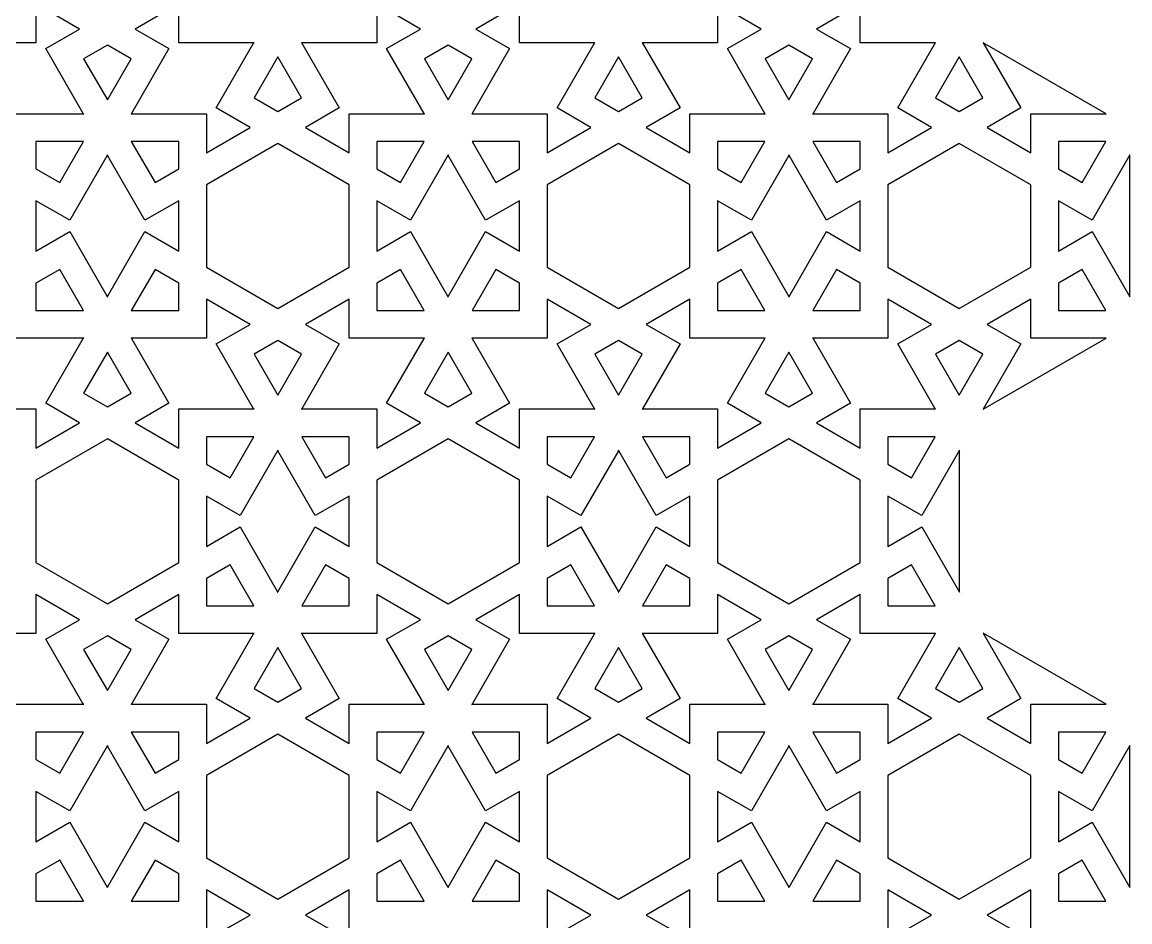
# Model space of a CAD drawing. Header units: metres. Extents: x -128 to 138, y -11 to 215.
# Drawn here: x 73.8 to 137.9, y 45.1 to 97 of the extents above; entities that cross this region are included whole.
import ezdxf

# ---------------------------------------------------------------- set-up
doc = ezdxf.new("R2010")
doc.units = ezdxf.units.M

msp = doc.modelspace()

# ---------------------------------------------------------------- linework, layer by layer
for p, q in [((77.1683, 96.6384), (74.6453, 98.0951)), ((74.6453, 98.0951), (74.6453, 95.8385)), ((82.8913, 98.0951), (80.3683, 96.6384)), ((82.8913, 95.8385), (82.8913, 98.0951)), ((96.8604, 96.6384), (94.3374, 98.0951)), ((94.3374, 98.0951), (94.3374, 95.8385)), ((102.583, 98.0951), (100.06, 96.6384)), ((102.583, 95.8385), (102.583, 98.0951)), ((116.552, 96.6384), (114.029, 98.0951)), ((114.029, 98.0951), (114.029, 95.8385)), ((122.275, 98.0951), (119.752, 96.6384)), ((122.275, 95.8385), (122.275, 98.0951)), ((75.214, 95.5101), (77.1683, 96.6384)), ((80.3683, 96.6384), (82.3226, 95.5101)), ((94.9061, 95.5101), (96.8604, 96.6384)), ((100.06, 96.6384), (102.015, 95.5101)), ((114.598, 95.5101), (116.552, 96.6384)), ((119.752, 96.6384), (121.707, 95.5101)), ((74.6453, 95.8385), (70.3251, 95.8385)), ((77.3741, 91.7688), (75.214, 95.5101)), ((78.7683, 95.7147), (77.3996, 94.9245)), ((80.137, 94.9245), (78.7683, 95.7147)), ((82.3226, 95.5101), (80.1626, 91.7688)), ((87.2115, 95.8385), (82.8913, 95.8385)), ((85.06, 92.0821), (87.2201, 95.8235)), ((87.2374, 95.8534), (87.2115, 95.8385)), ((87.2201, 95.8235), (87.246, 95.8385)), ((87.2287, 95.8385), (87.2374, 95.8534)), ((87.246, 95.8385), (87.2287, 95.8385)), ((90, 95.8385), (89.9827, 95.8385)), ((89.9827, 95.8385), (90.0086, 95.8235)), ((90.0172, 95.8385), (89.9913, 95.8534)), ((89.9913, 95.8534), (90, 95.8385)), ((90.0086, 95.8235), (92.1687, 92.0821)), ((94.3374, 95.8385), (90.0172, 95.8385)), ((97.0661, 91.7688), (94.9061, 95.5101)), ((98.4604, 95.7147), (97.0917, 94.9245)), ((99.8291, 94.9245), (98.4604, 95.7147)), ((102.015, 95.5101), (99.8546, 91.7688)), ((106.904, 95.8385), (102.583, 95.8385)), ((104.752, 92.0821), (106.912, 95.8235)), ((106.929, 95.8534), (106.904, 95.8385)), ((106.912, 95.8235), (106.938, 95.8385)), ((106.921, 95.8385), (106.929, 95.8534)), ((106.938, 95.8385), (106.921, 95.8385)), ((109.692, 95.8385), (109.675, 95.8385)), ((109.675, 95.8385), (109.701, 95.8235)), ((109.709, 95.8385), (109.683, 95.8534)), ((109.683, 95.8534), (109.692, 95.8385)), ((109.701, 95.8235), (111.861, 92.0821)), ((114.029, 95.8385), (109.709, 95.8385)), ((116.758, 91.7688), (114.598, 95.5101)), ((118.152, 95.7147), (116.784, 94.9245)), ((119.521, 94.9245), (118.152, 95.7147)), ((121.707, 95.5101), (119.547, 91.7688)), ((126.596, 95.8385), (122.275, 95.8385)), ((124.444, 92.0821), (126.604, 95.8235)), ((126.622, 95.8534), (126.596, 95.8385)), ((126.604, 95.8235), (126.63, 95.8385)), ((126.613, 95.8385), (126.622, 95.8534)), ((126.63, 95.8385), (126.613, 95.8385)), ((136.476, 91.7538), (129.375, 95.8534)), ((129.375, 95.8534), (131.553, 92.0821)), ((77.3996, 94.9245), (78.7683, 92.5538)), ((78.7683, 92.5538), (80.137, 94.9245)), ((88.6143, 95.0384), (87.2457, 92.6678)), ((89.983, 92.6678), (88.6143, 95.0384)), ((97.0917, 94.9245), (98.4604, 92.5538)), ((98.4604, 92.5538), (99.8291, 94.9245)), ((108.306, 95.0384), (106.938, 92.6678)), ((109.675, 92.6678), (108.306, 95.0384)), ((116.784, 94.9245), (118.152, 92.5538)), ((118.152, 92.5538), (119.521, 94.9245)), ((127.999, 95.0384), (126.63, 92.6678)), ((129.367, 92.6678), (127.999, 95.0384)), ((87.2457, 92.6678), (88.6143, 91.8776)), ((88.6143, 91.8776), (89.983, 92.6678)), ((106.938, 92.6678), (108.306, 91.8776)), ((108.306, 91.8776), (109.675, 92.6678)), ((126.63, 92.6678), (127.999, 91.8776)), ((127.999, 91.8776), (129.367, 92.6678)), ((73.0453, 91.7538), (77.3654, 91.7538)), ((77.3654, 91.7538), (77.3913, 91.7388)), ((77.4, 91.7538), (77.3741, 91.7688)), ((77.3913, 91.7388), (77.3827, 91.7538)), ((77.3827, 91.7538), (77.4, 91.7538)), ((80.1626, 91.7688), (80.1366, 91.7538)), ((80.1366, 91.7538), (80.1539, 91.7538)), ((80.1539, 91.7538), (80.1453, 91.7388)), ((80.1453, 91.7388), (80.1712, 91.7538)), ((80.1712, 91.7538), (84.4913, 91.7538)), ((84.4913, 91.7538), (84.4913, 89.4971)), ((87.0143, 90.9538), (85.06, 92.0821)), ((92.1687, 92.0821), (90.2143, 90.9538)), ((92.7374, 91.7538), (97.0575, 91.7538)), ((92.7374, 89.4971), (92.7374, 91.7538)), ((97.0575, 91.7538), (97.0834, 91.7388)), ((97.0921, 91.7538), (97.0661, 91.7688)), ((97.0834, 91.7388), (97.0748, 91.7538)), ((97.0748, 91.7538), (97.0921, 91.7538)), ((99.8546, 91.7688), (99.8287, 91.7538)), ((99.8287, 91.7538), (99.846, 91.7538)), ((99.846, 91.7538), (99.8374, 91.7388)), ((99.8374, 91.7388), (99.8633, 91.7538)), ((99.8633, 91.7538), (104.183, 91.7538)), ((104.183, 91.7538), (104.183, 89.4971)), ((106.706, 90.9538), (104.752, 92.0821)), ((111.861, 92.0821), (109.906, 90.9538)), ((112.429, 91.7538), (116.75, 91.7538)), ((112.429, 89.4971), (112.429, 91.7538)), ((116.75, 91.7538), (116.775, 91.7388)), ((116.784, 91.7538), (116.758, 91.7688)), ((116.775, 91.7388), (116.767, 91.7538)), ((116.767, 91.7538), (116.784, 91.7538)), ((119.547, 91.7688), (119.521, 91.7538)), ((119.521, 91.7538), (119.538, 91.7538)), ((119.538, 91.7538), (119.529, 91.7388)), ((119.529, 91.7388), (119.555, 91.7538)), ((119.555, 91.7538), (123.875, 91.7538)), ((123.875, 91.7538), (123.875, 89.4971)), ((126.399, 90.9538), (124.444, 92.0821)), ((131.553, 92.0821), (129.599, 90.9538)), ((132.122, 91.7538), (136.476, 91.7538)), ((132.122, 89.4971), (132.122, 91.7538)), ((84.4913, 89.4971), (87.0143, 90.9538)), ((90.2143, 90.9538), (92.7374, 89.4971)), ((104.183, 89.4971), (106.706, 90.9538)), ((109.906, 90.9538), (112.429, 89.4971)), ((123.875, 89.4971), (126.399, 90.9538)), ((129.599, 90.9538), (132.122, 89.4971)), ((77.3827, 90.1538), (74.6453, 90.1538)), ((74.6453, 90.1538), (74.6453, 88.5734)), ((76.014, 87.7832), (77.3827, 90.1538)), ((82.8913, 90.1538), (80.154, 90.1538)), ((80.154, 90.1538), (81.5226, 87.7832)), ((82.8913, 88.5734), (82.8913, 90.1538)), ((88.6143, 90.03), (84.4913, 87.6496)), ((92.7374, 87.6496), (88.6143, 90.03)), ((97.0748, 90.1538), (94.3374, 90.1538)), ((94.3374, 90.1538), (94.3374, 88.5734)), ((95.7061, 87.7832), (97.0748, 90.1538)), ((102.583, 90.1538), (99.846, 90.1538)), ((99.846, 90.1538), (101.215, 87.7832)), ((102.583, 88.5734), (102.583, 90.1538)), ((108.306, 90.03), (104.183, 87.6496)), ((112.429, 87.6496), (108.306, 90.03)), ((116.767, 90.1538), (114.029, 90.1538)), ((114.029, 90.1538), (114.029, 88.5734)), ((115.398, 87.7832), (116.767, 90.1538)), ((122.275, 90.1538), (119.538, 90.1538)), ((119.538, 90.1538), (120.907, 87.7832)), ((122.275, 88.5734), (122.275, 90.1538)), ((127.998, 90.03), (123.875, 87.6496)), ((132.122, 87.6496), (127.998, 90.03)), ((136.459, 90.1538), (133.722, 90.1538)), ((133.722, 90.1538), (133.722, 88.5734)), ((135.09, 87.7832), (136.459, 90.1538)), ((78.7597, 89.3388), (76.5996, 85.5975)), ((78.7683, 89.3538), (78.7597, 89.3688)), ((78.7597, 89.3688), (78.7597, 89.3388)), ((78.777, 89.3688), (78.7683, 89.3538)), ((78.777, 89.3388), (78.777, 89.3688)), ((80.937, 85.5975), (78.777, 89.3388)), ((98.4517, 89.3388), (96.2917, 85.5975)), ((98.4604, 89.3538), (98.4517, 89.3688)), ((98.4517, 89.3688), (98.4517, 89.3388)), ((98.4691, 89.3688), (98.4604, 89.3538)), ((98.4691, 89.3388), (98.4691, 89.3688)), ((100.629, 85.5975), (98.4691, 89.3388)), ((118.144, 89.3388), (115.984, 85.5975)), ((118.152, 89.3538), (118.144, 89.3688)), ((118.144, 89.3688), (118.144, 89.3388)), ((118.161, 89.3688), (118.152, 89.3538)), ((118.161, 89.3388), (118.161, 89.3688)), ((120.321, 85.5975), (118.161, 89.3388)), ((137.853, 89.3688), (135.676, 85.5975)), ((137.853, 81.1696), (137.853, 89.3688)), ((74.6453, 88.5734), (76.014, 87.7832)), ((81.5226, 87.7832), (82.8913, 88.5734)), ((94.3374, 88.5734), (95.7061, 87.7832)), ((101.215, 87.7832), (102.583, 88.5734)), ((114.029, 88.5734), (115.398, 87.7832)), ((120.907, 87.7832), (122.275, 88.5734)), ((133.722, 88.5734), (135.09, 87.7832)), ((84.4913, 87.6496), (84.4913, 82.8888)), ((92.7374, 82.8888), (92.7374, 87.6496)), ((104.183, 87.6496), (104.183, 82.8888)), ((112.429, 82.8888), (112.429, 87.6496)), ((123.875, 87.6496), (123.875, 82.8888)), ((132.122, 82.8888), (132.122, 87.6496)), ((76.5996, 85.5975), (74.6453, 86.7259)), ((74.6453, 86.7259), (74.6453, 83.8125)), ((82.8913, 86.7259), (80.937, 85.5975)), ((82.8913, 83.8125), (82.8913, 86.7259)), ((96.2917, 85.5975), (94.3374, 86.7259)), ((94.3374, 86.7259), (94.3374, 83.8125)), ((102.583, 86.7259), (100.629, 85.5975)), ((102.583, 83.8125), (102.583, 86.7259)), ((115.984, 85.5975), (114.029, 86.7259)), ((114.029, 86.7259), (114.029, 83.8125)), ((122.275, 86.7259), (120.321, 85.5975)), ((122.275, 83.8125), (122.275, 86.7259)), ((135.676, 85.5975), (133.722, 86.7259)), ((133.722, 86.7259), (133.722, 83.8125)), ((74.6453, 83.8125), (76.5996, 84.9409)), ((76.5996, 84.9409), (78.7596, 81.1996)), ((78.777, 81.1996), (80.937, 84.9409)), ((80.937, 84.9409), (82.8913, 83.8125)), ((94.3374, 83.8125), (96.2917, 84.9409)), ((96.2917, 84.9409), (98.4517, 81.1996)), ((98.469, 81.1995), (100.629, 84.9409)), ((100.629, 84.9409), (102.583, 83.8125)), ((114.029, 83.8125), (115.984, 84.9409)), ((115.984, 84.9409), (118.144, 81.1996)), ((118.161, 81.1995), (120.321, 84.9409)), ((120.321, 84.9409), (122.275, 83.8125)), ((133.722, 83.8125), (135.676, 84.9409)), ((135.676, 84.9409), (137.853, 81.1696)), ((76.014, 82.7552), (74.6453, 81.965)), ((77.3827, 80.3846), (76.014, 82.7552)), ((81.5226, 82.7552), (80.1539, 80.3846)), ((82.8913, 81.965), (81.5226, 82.7552)), ((84.4913, 82.8888), (88.6144, 80.5083)), ((88.6144, 80.5083), (92.7374, 82.8888)), ((95.7061, 82.7552), (94.3374, 81.965)), ((97.0747, 80.3846), (95.7061, 82.7552)), ((101.215, 82.7552), (99.846, 80.3846)), ((102.583, 81.965), (101.215, 82.7552)), ((104.183, 82.8888), (108.306, 80.5083)), ((108.306, 80.5083), (112.429, 82.8888)), ((115.398, 82.7552), (114.029, 81.965)), ((116.767, 80.3846), (115.398, 82.7552)), ((120.907, 82.7552), (119.538, 80.3846)), ((122.275, 81.965), (120.907, 82.7552)), ((123.875, 82.8888), (127.999, 80.5083)), ((127.999, 80.5083), (132.122, 82.8888)), ((135.09, 82.7552), (133.722, 81.965)), ((136.459, 80.3846), (135.09, 82.7552)), ((74.6453, 81.965), (74.6453, 80.3846)), ((82.8913, 80.3846), (82.8913, 81.965)), ((94.3374, 81.965), (94.3374, 80.3846)), ((102.583, 80.3846), (102.583, 81.965)), ((114.029, 81.965), (114.029, 80.3846)), ((122.275, 80.3846), (122.275, 81.965)), ((133.722, 81.965), (133.722, 80.3846)), ((78.7596, 81.1996), (78.7596, 81.1696)), ((78.7596, 81.1696), (78.7683, 81.1846)), ((78.7683, 81.1846), (78.777, 81.1696)), ((78.777, 81.1696), (78.777, 81.1996)), ((87.0144, 79.5846), (84.4913, 81.0413)), ((84.4913, 81.0413), (84.4913, 78.7846)), ((92.7374, 81.0413), (90.2144, 79.5846)), ((92.7374, 78.7846), (92.7374, 81.0413)), ((98.4517, 81.1996), (98.4517, 81.1696)), ((98.4517, 81.1696), (98.4604, 81.1846)), ((98.4604, 81.1846), (98.469, 81.1696)), ((98.469, 81.1696), (98.469, 81.1995)), ((106.706, 79.5846), (104.183, 81.0413)), ((104.183, 81.0413), (104.183, 78.7846)), ((112.429, 81.0413), (109.906, 79.5846)), ((112.429, 78.7846), (112.429, 81.0413)), ((118.144, 81.1996), (118.144, 81.1696)), ((118.144, 81.1696), (118.152, 81.1846)), ((118.152, 81.1846), (118.161, 81.1696)), ((118.161, 81.1696), (118.161, 81.1995)), ((126.399, 79.5846), (123.875, 81.0413)), ((123.875, 81.0413), (123.875, 78.7846)), ((132.122, 81.0413), (129.599, 79.5846)), ((132.122, 78.7846), (132.122, 81.0413)), ((74.6453, 80.3846), (77.3827, 80.3846)), ((80.1539, 80.3846), (82.8913, 80.3846)), ((94.3374, 80.3846), (97.0747, 80.3846)), ((99.846, 80.3846), (102.583, 80.3846)), ((114.029, 80.3846), (116.767, 80.3846)), ((119.538, 80.3846), (122.275, 80.3846)), ((133.722, 80.3846), (136.459, 80.3846)), ((85.06, 78.4563), (87.0144, 79.5846)), ((90.2144, 79.5846), (92.1687, 78.4563)), ((104.752, 78.4563), (106.706, 79.5846)), ((109.906, 79.5846), (111.861, 78.4563)), ((124.444, 78.4563), (126.399, 79.5846)), ((129.599, 79.5846), (131.553, 78.4563)), ((77.3654, 78.7846), (73.0453, 78.7846)), ((75.214, 75.0283), (77.3741, 78.7696)), ((77.3913, 78.7996), (77.3654, 78.7846)), ((77.3741, 78.7696), (77.4, 78.7846)), ((77.3827, 78.7846), (77.3913, 78.7996)), ((77.4, 78.7846), (77.3827, 78.7846)), ((80.1539, 78.7846), (80.1366, 78.7846)), ((80.1366, 78.7846), (80.1626, 78.7696)), ((80.1712, 78.7846), (80.1453, 78.7996)), ((80.1453, 78.7996), (80.1539, 78.7846)), ((80.1626, 78.7696), (82.3226, 75.0283)), ((84.4913, 78.7846), (80.1712, 78.7846)), ((97.0575, 78.7846), (92.7374, 78.7846)), ((94.9061, 75.0283), (97.0661, 78.7696)), ((97.0834, 78.7996), (97.0575, 78.7846)), ((97.0661, 78.7696), (97.0921, 78.7846)), ((97.0748, 78.7846), (97.0834, 78.7996)), ((97.0921, 78.7846), (97.0748, 78.7846)), ((99.846, 78.7846), (99.8287, 78.7846)), ((99.8287, 78.7846), (99.8547, 78.7696)), ((99.8633, 78.7846), (99.8374, 78.7996)), ((99.8374, 78.7996), (99.846, 78.7846)), ((99.8547, 78.7696), (102.015, 75.0283)), ((104.183, 78.7846), (99.8633, 78.7846)), ((116.75, 78.7846), (112.429, 78.7846)), ((114.598, 75.0283), (116.758, 78.7696)), ((116.776, 78.7996), (116.75, 78.7846)), ((116.758, 78.7696), (116.784, 78.7846)), ((116.767, 78.7846), (116.776, 78.7996)), ((116.784, 78.7846), (116.767, 78.7846)), ((119.538, 78.7846), (119.521, 78.7846)), ((119.521, 78.7846), (119.547, 78.7696)), ((119.555, 78.7846), (119.529, 78.7996)), ((119.529, 78.7996), (119.538, 78.7846)), ((119.547, 78.7696), (121.707, 75.0283)), ((123.875, 78.7846), (119.555, 78.7846)), ((129.375, 74.685), (136.476, 78.7846)), ((136.476, 78.7846), (132.122, 78.7846)), ((87.2201, 74.715), (85.06, 78.4563)), ((88.6143, 78.6608), (87.2457, 77.8706)), ((89.983, 77.8706), (88.6143, 78.6608)), ((92.1687, 78.4563), (90.0086, 74.7149)), ((106.912, 74.715), (104.752, 78.4563)), ((108.306, 78.6608), (106.938, 77.8706)), ((109.675, 77.8706), (108.306, 78.6608)), ((111.861, 78.4563), (109.701, 74.7149)), ((126.604, 74.715), (124.444, 78.4563)), ((127.999, 78.6608), (126.63, 77.8706)), ((129.367, 77.8706), (127.999, 78.6608)), ((131.553, 78.4563), (129.375, 74.685)), ((78.7683, 77.9846), (77.3996, 75.6139)), ((80.137, 75.6139), (78.7683, 77.9846)), ((87.2457, 77.8706), (88.6143, 75.5)), ((88.6143, 75.5), (89.983, 77.8706)), ((98.4604, 77.9846), (97.0917, 75.6139)), ((99.8291, 75.6139), (98.4604, 77.9846)), ((106.938, 77.8706), (108.306, 75.5)), ((108.306, 75.5), (109.675, 77.8706)), ((118.152, 77.9846), (116.784, 75.6139)), ((119.521, 75.6139), (118.152, 77.9846)), ((126.63, 77.8706), (127.999, 75.5)), ((127.999, 75.5), (129.367, 77.8706)), ((77.3996, 75.6139), (78.7683, 74.8237)), ((78.7683, 74.8237), (80.137, 75.6139)), ((97.0917, 75.6139), (98.4604, 74.8237)), ((98.4604, 74.8237), (99.8291, 75.6139)), ((116.784, 75.6139), (118.152, 74.8237)), ((118.152, 74.8237), (119.521, 75.6139)), ((77.1683, 73.9), (75.214, 75.0283)), ((82.3226, 75.0283), (80.3683, 73.9)), ((96.8604, 73.9), (94.9061, 75.0283)), ((102.015, 75.0283), (100.06, 73.9)), ((116.552, 73.9), (114.598, 75.0283)), ((121.707, 75.0283), (119.752, 73.9)), ((70.3252, 74.7), (74.6453, 74.7)), ((74.6453, 74.7), (74.6453, 72.4433)), ((82.8913, 74.7), (87.2115, 74.7)), ((82.8913, 72.4433), (82.8913, 74.7)), ((87.2115, 74.7), (87.2374, 74.685)), ((87.2461, 74.7), (87.2201, 74.715)), ((87.2374, 74.685), (87.2287, 74.7)), ((87.2287, 74.7), (87.2461, 74.7)), ((90.0086, 74.7149), (89.9827, 74.7)), ((89.9827, 74.7), (90, 74.7)), ((90, 74.7), (89.9913, 74.685)), ((89.9913, 74.685), (90.0172, 74.7)), ((90.0172, 74.7), (94.3374, 74.7)), ((94.3374, 74.7), (94.3374, 72.4433)), ((102.583, 74.7), (106.904, 74.7)), ((102.583, 72.4433), (102.583, 74.7)), ((106.904, 74.7), (106.929, 74.685)), ((106.938, 74.7), (106.912, 74.715)), ((106.929, 74.685), (106.921, 74.7)), ((106.921, 74.7), (106.938, 74.7)), ((109.701, 74.7149), (109.675, 74.7)), ((109.675, 74.7), (109.692, 74.7)), ((109.692, 74.7), (109.683, 74.685)), ((109.683, 74.685), (109.709, 74.7)), ((109.709, 74.7), (114.029, 74.7)), ((114.029, 74.7), (114.029, 72.4433)), ((122.275, 74.7), (126.596, 74.7)), ((122.275, 72.4433), (122.275, 74.7)), ((126.596, 74.7), (126.622, 74.685)), ((126.63, 74.7), (126.604, 74.715)), ((126.622, 74.685), (126.613, 74.7)), ((126.613, 74.7), (126.63, 74.7)), ((74.6453, 72.4433), (77.1683, 73.9)), ((80.3683, 73.9), (82.8913, 72.4433)), ((94.3374, 72.4433), (96.8604, 73.9)), ((100.06, 73.9), (102.583, 72.4433)), ((114.029, 72.4433), (116.552, 73.9)), ((119.752, 73.9), (122.275, 72.4433)), ((78.7683, 72.9762), (74.6453, 70.5958)), ((82.8913, 70.5958), (78.7683, 72.9762)), ((87.2287, 73.1), (84.4913, 73.1)), ((84.4913, 73.1), (84.4913, 71.5195)), ((85.86, 70.7293), (87.2287, 73.1)), ((92.7374, 73.1), (90, 73.1)), ((90, 73.1), (91.3687, 70.7293)), ((92.7374, 71.5195), (92.7374, 73.1)), ((98.4604, 72.9762), (94.3374, 70.5958)), ((102.583, 70.5958), (98.4604, 72.9762)), ((106.921, 73.1), (104.183, 73.1)), ((104.183, 73.1), (104.183, 71.5195)), ((105.552, 70.7293), (106.921, 73.1)), ((112.429, 73.1), (109.692, 73.1)), ((109.692, 73.1), (111.061, 70.7293)), ((112.429, 71.5195), (112.429, 73.1)), ((118.152, 72.9762), (114.029, 70.5958)), ((122.275, 70.5958), (118.152, 72.9762)), ((126.613, 73.1), (123.876, 73.1)), ((123.876, 73.1), (123.876, 71.5195)), ((125.244, 70.7293), (126.613, 73.1)), ((88.6057, 72.285), (86.4456, 68.5437)), ((88.6143, 72.3), (88.6057, 72.315)), ((88.6057, 72.315), (88.6057, 72.285)), ((88.623, 72.315), (88.6143, 72.3)), ((88.623, 72.285), (88.623, 72.315)), ((90.7831, 68.5437), (88.623, 72.285)), ((108.298, 72.285), (106.138, 68.5437)), ((108.306, 72.3), (108.298, 72.315)), ((108.298, 72.315), (108.298, 72.285)), ((108.315, 72.315), (108.306, 72.3)), ((108.315, 72.285), (108.315, 72.315)), ((110.475, 68.5437), (108.315, 72.285)), ((128.007, 72.315), (125.83, 68.5437)), ((128.007, 64.1158), (128.007, 72.315)), ((84.4913, 71.5195), (85.86, 70.7293)), ((91.3687, 70.7293), (92.7374, 71.5195)), ((104.183, 71.5195), (105.552, 70.7293)), ((111.061, 70.7293), (112.429, 71.5195)), ((123.876, 71.5195), (125.244, 70.7293)), ((74.6453, 70.5958), (74.6453, 65.8349)), ((82.8913, 65.8349), (82.8913, 70.5958)), ((94.3374, 70.5958), (94.3374, 65.8349)), ((102.583, 65.8349), (102.583, 70.5958)), ((114.029, 70.5958), (114.029, 65.8349)), ((122.275, 65.8349), (122.275, 70.5958)), ((86.4456, 68.5437), (84.4913, 69.672)), ((84.4913, 69.672), (84.4913, 66.7587)), ((92.7374, 69.672), (90.7831, 68.5437)), ((92.7374, 66.7587), (92.7374, 69.672)), ((106.138, 68.5437), (104.183, 69.672)), ((104.183, 69.672), (104.183, 66.7587)), ((112.429, 69.672), (110.475, 68.5437)), ((112.429, 66.7587), (112.429, 69.672)), ((125.83, 68.5437), (123.875, 69.672)), ((123.875, 69.672), (123.876, 66.7587)), ((84.4913, 66.7587), (86.4457, 67.887)), ((86.4457, 67.887), (88.6057, 64.1457)), ((88.623, 64.1457), (90.7831, 67.887)), ((90.7831, 67.887), (92.7374, 66.7587)), ((104.183, 66.7587), (106.138, 67.887)), ((106.138, 67.887), (108.298, 64.1457)), ((108.315, 64.1457), (110.475, 67.887)), ((110.475, 67.887), (112.429, 66.7587)), ((123.876, 66.7587), (125.83, 67.887)), ((125.83, 67.887), (128.007, 64.1158)), ((74.6453, 65.8349), (78.7683, 63.4545)), ((78.7683, 63.4545), (82.8913, 65.8349)), ((85.86, 65.7014), (84.4913, 64.9112)), ((87.2287, 63.3308), (85.86, 65.7014)), ((91.3687, 65.7014), (90, 63.3307)), ((92.7374, 64.9112), (91.3687, 65.7014)), ((94.3374, 65.8349), (98.4604, 63.4545)), ((98.4604, 63.4545), (102.583, 65.8349)), ((105.552, 65.7014), (104.183, 64.9112)), ((106.921, 63.3308), (105.552, 65.7014)), ((111.061, 65.7014), (109.692, 63.3307)), ((112.429, 64.9112), (111.061, 65.7014)), ((114.029, 65.8349), (118.152, 63.4545)), ((118.152, 63.4545), (122.275, 65.8349)), ((125.244, 65.7014), (123.875, 64.9112)), ((126.613, 63.3308), (125.244, 65.7014)), ((84.4913, 64.9112), (84.4913, 63.3308)), ((92.7374, 63.3308), (92.7374, 64.9112)), ((104.183, 64.9112), (104.183, 63.3308)), ((112.429, 63.3308), (112.429, 64.9112)), ((123.875, 64.9112), (123.875, 63.3308)), ((88.6057, 64.1457), (88.6057, 64.1157)), ((88.6057, 64.1157), (88.6144, 64.1307)), ((88.6144, 64.1307), (88.623, 64.1158)), ((88.623, 64.1158), (88.623, 64.1457)), ((108.298, 64.1457), (108.298, 64.1157)), ((108.298, 64.1157), (108.306, 64.1307)), ((108.306, 64.1307), (108.315, 64.1158)), ((108.315, 64.1158), (108.315, 64.1457)), ((77.1683, 62.5307), (74.6453, 63.9874)), ((74.6453, 63.9874), (74.6453, 61.7308)), ((82.8913, 63.9874), (80.3683, 62.5308)), ((82.8913, 61.7308), (82.8913, 63.9874)), ((96.8604, 62.5307), (94.3374, 63.9874)), ((94.3374, 63.9874), (94.3374, 61.7308)), ((102.583, 63.9874), (100.06, 62.5308)), ((102.583, 61.7308), (102.583, 63.9874)), ((116.552, 62.5307), (114.029, 63.9874)), ((114.029, 63.9874), (114.029, 61.7308)), ((122.275, 63.9874), (119.752, 62.5308)), ((122.275, 61.7308), (122.275, 63.9874)), ((84.4913, 63.3308), (87.2287, 63.3308)), ((90, 63.3307), (92.7374, 63.3308)), ((104.183, 63.3308), (106.921, 63.3308)), ((109.692, 63.3307), (112.429, 63.3308)), ((123.875, 63.3308), (126.613, 63.3308)), ((75.214, 61.4024), (77.1683, 62.5307)), ((80.3683, 62.5308), (82.3226, 61.4024)), ((94.9061, 61.4024), (96.8604, 62.5307)), ((100.06, 62.5308), (102.015, 61.4024)), ((114.598, 61.4024), (116.552, 62.5307)), ((119.752, 62.5308), (121.707, 61.4024)), ((74.6453, 61.7308), (70.3251, 61.7308)), ((78.7683, 61.607), (77.3996, 60.8168)), ((80.137, 60.8168), (78.7683, 61.607)), ((87.2115, 61.7308), (82.8913, 61.7308)), ((85.06, 57.9744), (87.2201, 61.7158)), ((87.2374, 61.7457), (87.2115, 61.7308)), ((87.2201, 61.7158), (87.246, 61.7308)), ((87.2287, 61.7308), (87.2374, 61.7457)), ((87.246, 61.7308), (87.2287, 61.7308)), ((90, 61.7308), (89.9827, 61.7308)), ((89.9827, 61.7308), (90.0086, 61.7158)), ((90.0172, 61.7308), (89.9913, 61.7457)), ((89.9913, 61.7457), (90, 61.7308)), ((90.0086, 61.7158), (92.1687, 57.9745)), ((94.3374, 61.7308), (90.0172, 61.7308)), ((98.4604, 61.607), (97.0917, 60.8168)), ((99.8291, 60.8168), (98.4604, 61.607)), ((106.904, 61.7308), (102.583, 61.7308)), ((104.752, 57.9744), (106.912, 61.7158)), ((106.929, 61.7457), (106.904, 61.7308)), ((106.912, 61.7158), (106.938, 61.7308)), ((106.921, 61.7308), (106.929, 61.7457)), ((106.938, 61.7308), (106.921, 61.7308)), ((109.692, 61.7308), (109.675, 61.7308)), ((109.675, 61.7308), (109.701, 61.7158)), ((109.709, 61.7308), (109.683, 61.7457)), ((109.683, 61.7457), (109.692, 61.7308)), ((109.701, 61.7158), (111.861, 57.9745)), ((114.029, 61.7308), (109.709, 61.7308)), ((118.152, 61.607), (116.784, 60.8168)), ((119.521, 60.8168), (118.152, 61.607)), ((126.596, 61.7308), (122.275, 61.7308)), ((124.444, 57.9744), (126.604, 61.7158)), ((126.622, 61.7457), (126.596, 61.7308)), ((126.604, 61.7158), (126.63, 61.7308)), ((126.613, 61.7308), (126.622, 61.7457)), ((126.63, 61.7308), (126.613, 61.7308)), ((136.476, 57.6461), (129.375, 61.7457)), ((129.375, 61.7457), (131.553, 57.9745)), ((77.3741, 57.6611), (75.214, 61.4024)), ((77.3996, 60.8168), (78.7683, 58.4462)), ((78.7683, 58.4462), (80.137, 60.8168)), ((82.3226, 61.4024), (80.1626, 57.6611)), ((88.6143, 60.9307), (87.2457, 58.5601)), ((89.983, 58.5601), (88.6143, 60.9307)), ((97.0661, 57.6611), (94.9061, 61.4024)), ((97.0917, 60.8168), (98.4604, 58.4462)), ((98.4604, 58.4462), (99.8291, 60.8168)), ((102.015, 61.4024), (99.8546, 57.6611)), ((108.306, 60.9307), (106.938, 58.5601)), ((109.675, 58.5601), (108.306, 60.9307)), ((116.758, 57.6611), (114.598, 61.4024)), ((116.784, 60.8168), (118.152, 58.4462)), ((118.152, 58.4462), (119.521, 60.8168)), ((121.707, 61.4024), (119.547, 57.6611)), ((127.999, 60.9307), (126.63, 58.5601)), ((129.367, 58.5601), (127.999, 60.9307)), ((87.2457, 58.5601), (88.6143, 57.7699)), ((88.6143, 57.7699), (89.983, 58.5601)), ((106.938, 58.5601), (108.306, 57.7699)), ((108.306, 57.7699), (109.675, 58.5601)), ((126.63, 58.5601), (127.999, 57.7699)), ((127.999, 57.7699), (129.367, 58.5601)), ((73.0453, 57.6461), (77.3654, 57.6461)), ((77.3654, 57.6461), (77.3913, 57.6311)), ((77.4, 57.6461), (77.3741, 57.6611)), ((77.3913, 57.6311), (77.3827, 57.6461)), ((77.3827, 57.6461), (77.4, 57.6461)), ((80.1626, 57.6611), (80.1366, 57.6461)), ((80.1366, 57.6461), (80.1539, 57.6461)), ((80.1539, 57.6461), (80.1453, 57.6311)), ((80.1453, 57.6311), (80.1712, 57.6461)), ((80.1712, 57.6461), (84.4913, 57.6461)), ((84.4913, 57.6461), (84.4913, 55.3895)), ((87.0143, 56.8461), (85.06, 57.9744)), ((92.1687, 57.9745), (90.2143, 56.8461)), ((92.7374, 57.6461), (97.0575, 57.6461)), ((92.7374, 55.3895), (92.7374, 57.6461)), ((97.0575, 57.6461), (97.0834, 57.6311)), ((97.0921, 57.6461), (97.0661, 57.6611)), ((97.0834, 57.6311), (97.0748, 57.6461)), ((97.0748, 57.6461), (97.0921, 57.6461)), ((99.8546, 57.6611), (99.8287, 57.6461)), ((99.8287, 57.6461), (99.846, 57.6461)), ((99.846, 57.6461), (99.8374, 57.6311)), ((99.8374, 57.6311), (99.8633, 57.6461)), ((99.8633, 57.6461), (104.183, 57.6461)), ((104.183, 57.6461), (104.183, 55.3895)), ((106.706, 56.8461), (104.752, 57.9744)), ((111.861, 57.9745), (109.906, 56.8461)), ((112.429, 57.6461), (116.75, 57.6461)), ((112.429, 55.3895), (112.429, 57.6461)), ((116.75, 57.6461), (116.775, 57.6311)), ((116.784, 57.6461), (116.758, 57.6611)), ((116.775, 57.6311), (116.767, 57.6461)), ((116.767, 57.6461), (116.784, 57.6461)), ((119.547, 57.6611), (119.521, 57.6461)), ((119.521, 57.6461), (119.538, 57.6461)), ((119.538, 57.6461), (119.529, 57.6311)), ((119.529, 57.6311), (119.555, 57.6461)), ((119.555, 57.6461), (123.875, 57.6461)), ((123.875, 57.6461), (123.875, 55.3895)), ((126.399, 56.8461), (124.444, 57.9744)), ((131.553, 57.9745), (129.599, 56.8461)), ((132.122, 57.6461), (136.476, 57.6461)), ((132.122, 55.3895), (132.122, 57.6461)), ((84.4913, 55.3895), (87.0143, 56.8461)), ((90.2143, 56.8461), (92.7374, 55.3895)), ((104.183, 55.3895), (106.706, 56.8461)), ((109.906, 56.8461), (112.429, 55.3895)), ((123.875, 55.3895), (126.399, 56.8461)), ((129.599, 56.8461), (132.122, 55.3895)), ((77.3827, 56.0461), (74.6453, 56.0461)), ((74.6453, 56.0461), (74.6453, 54.4657)), ((76.014, 53.6755), (77.3827, 56.0461)), ((82.8913, 56.0461), (80.154, 56.0461)), ((80.154, 56.0461), (81.5226, 53.6755)), ((82.8913, 54.4657), (82.8913, 56.0461)), ((88.6143, 55.9224), (84.4913, 53.5419)), ((92.7374, 53.5419), (88.6143, 55.9224)), ((97.0748, 56.0461), (94.3374, 56.0461)), ((94.3374, 56.0461), (94.3374, 54.4657)), ((95.7061, 53.6755), (97.0748, 56.0461)), ((102.583, 56.0461), (99.846, 56.0461)), ((99.846, 56.0461), (101.215, 53.6755)), ((102.583, 54.4657), (102.583, 56.0461)), ((108.306, 55.9224), (104.183, 53.5419)), ((112.429, 53.5419), (108.306, 55.9224)), ((116.767, 56.0461), (114.029, 56.0461)), ((114.029, 56.0461), (114.029, 54.4657)), ((115.398, 53.6755), (116.767, 56.0461)), ((122.275, 56.0461), (119.538, 56.0461)), ((119.538, 56.0461), (120.907, 53.6755)), ((122.275, 54.4657), (122.275, 56.0461)), ((127.998, 55.9224), (123.875, 53.5419)), ((132.122, 53.5419), (127.998, 55.9224)), ((136.459, 56.0461), (133.722, 56.0461)), ((133.722, 56.0461), (133.722, 54.4657)), ((135.09, 53.6755), (136.459, 56.0461)), ((78.7597, 55.2312), (76.5996, 51.4899)), ((78.7683, 55.2461), (78.7597, 55.2611)), ((78.7597, 55.2611), (78.7597, 55.2312)), ((78.777, 55.2612), (78.7683, 55.2461)), ((78.777, 55.2311), (78.777, 55.2612)), ((80.937, 51.4899), (78.777, 55.2311)), ((98.4517, 55.2312), (96.2917, 51.4899)), ((98.4604, 55.2461), (98.4517, 55.2611)), ((98.4517, 55.2611), (98.4517, 55.2312)), ((98.4691, 55.2612), (98.4604, 55.2461)), ((98.4691, 55.2311), (98.4691, 55.2612)), ((100.629, 51.4899), (98.4691, 55.2311)), ((118.144, 55.2312), (115.984, 51.4899)), ((118.152, 55.2461), (118.144, 55.2611)), ((118.144, 55.2611), (118.144, 55.2312)), ((118.161, 55.2612), (118.152, 55.2461)), ((118.161, 55.2311), (118.161, 55.2612)), ((120.321, 51.4899), (118.161, 55.2311)), ((137.853, 55.2612), (135.676, 51.4899)), ((137.853, 47.0619), (137.853, 55.2612)), ((74.6453, 54.4657), (76.014, 53.6755)), ((81.5226, 53.6755), (82.8913, 54.4657)), ((94.3374, 54.4657), (95.7061, 53.6755)), ((101.215, 53.6755), (102.583, 54.4657)), ((114.029, 54.4657), (115.398, 53.6755)), ((120.907, 53.6755), (122.275, 54.4657)), ((133.722, 54.4657), (135.09, 53.6755)), ((84.4913, 53.5419), (84.4913, 48.7811)), ((92.7374, 48.7811), (92.7374, 53.5419)), ((104.183, 53.5419), (104.183, 48.7811)), ((112.429, 48.7811), (112.429, 53.5419)), ((123.875, 53.5419), (123.875, 48.7811)), ((132.122, 48.7811), (132.122, 53.5419)), ((76.5996, 51.4899), (74.6453, 52.6182)), ((74.6453, 52.6182), (74.6453, 49.7048)), ((82.8913, 52.6182), (80.937, 51.4899)), ((82.8913, 49.7048), (82.8913, 52.6182)), ((96.2917, 51.4899), (94.3374, 52.6182)), ((94.3374, 52.6182), (94.3374, 49.7048)), ((102.583, 52.6182), (100.629, 51.4899)), ((102.583, 49.7048), (102.583, 52.6182)), ((115.984, 51.4899), (114.029, 52.6182)), ((114.029, 52.6182), (114.029, 49.7048)), ((122.275, 52.6182), (120.321, 51.4899)), ((122.275, 49.7048), (122.275, 52.6182)), ((135.676, 51.4899), (133.722, 52.6182)), ((133.722, 52.6182), (133.722, 49.7048)), ((74.6453, 49.7048), (76.5996, 50.8332)), ((76.5996, 50.8332), (78.7596, 47.0919)), ((78.777, 47.0919), (80.937, 50.8332)), ((80.937, 50.8332), (82.8913, 49.7048)), ((94.3374, 49.7048), (96.2917, 50.8332)), ((96.2917, 50.8332), (98.4517, 47.0919)), ((98.469, 47.0918), (100.629, 50.8332)), ((100.629, 50.8332), (102.583, 49.7048)), ((114.029, 49.7048), (115.984, 50.8332)), ((115.984, 50.8332), (118.144, 47.0919)), ((118.161, 47.0918), (120.321, 50.8332)), ((120.321, 50.8332), (122.275, 49.7048)), ((133.722, 49.7048), (135.676, 50.8332)), ((135.676, 50.8332), (137.853, 47.0619)), ((76.014, 48.6476), (74.6453, 47.8573)), ((77.3827, 46.2769), (76.014, 48.6476)), ((81.5226, 48.6475), (80.1539, 46.2769)), ((82.8913, 47.8573), (81.5226, 48.6475)), ((84.4913, 48.7811), (88.6144, 46.4007)), ((88.6144, 46.4007), (92.7374, 48.7811)), ((95.7061, 48.6476), (94.3374, 47.8573)), ((97.0747, 46.2769), (95.7061, 48.6476)), ((101.215, 48.6475), (99.846, 46.2769)), ((102.583, 47.8573), (101.215, 48.6475)), ((104.183, 48.7811), (108.306, 46.4007)), ((108.306, 46.4007), (112.429, 48.7811)), ((115.398, 48.6476), (114.029, 47.8573)), ((116.767, 46.2769), (115.398, 48.6476)), ((120.907, 48.6475), (119.538, 46.2769)), ((122.275, 47.8573), (120.907, 48.6475)), ((123.875, 48.7811), (127.999, 46.4007)), ((127.999, 46.4007), (132.122, 48.7811)), ((135.09, 48.6476), (133.722, 47.8573)), ((136.459, 46.2769), (135.09, 48.6476)), ((74.6453, 47.8573), (74.6453, 46.2769)), ((82.8913, 46.2769), (82.8913, 47.8573)), ((94.3374, 47.8573), (94.3374, 46.2769)), ((102.583, 46.2769), (102.583, 47.8573)), ((114.029, 47.8573), (114.029, 46.2769)), ((122.275, 46.2769), (122.275, 47.8573)), ((133.722, 47.8573), (133.722, 46.2769)), ((78.7596, 47.0919), (78.7596, 47.0619)), ((78.7596, 47.0619), (78.7683, 47.0769)), ((78.7683, 47.0769), (78.777, 47.0619)), ((78.777, 47.0619), (78.777, 47.0919)), ((87.0144, 45.4769), (84.4913, 46.9336)), ((84.4913, 46.9336), (84.4913, 44.6769)), ((92.7374, 46.9336), (90.2144, 45.4769)), ((92.7374, 44.6769), (92.7374, 46.9336)), ((98.4517, 47.0919), (98.4517, 47.0619)), ((98.4517, 47.0619), (98.4604, 47.0769)), ((98.4604, 47.0769), (98.469, 47.0619)), ((98.469, 47.0619), (98.469, 47.0918)), ((106.706, 45.4769), (104.183, 46.9336)), ((104.183, 46.9336), (104.183, 44.6769)), ((112.429, 46.9336), (109.906, 45.4769)), ((112.429, 44.6769), (112.429, 46.9336)), ((118.144, 47.0919), (118.144, 47.0619)), ((118.144, 47.0619), (118.152, 47.0769)), ((118.152, 47.0769), (118.161, 47.0619)), ((118.161, 47.0619), (118.161, 47.0918)), ((126.399, 45.4769), (123.875, 46.9336)), ((123.875, 46.9336), (123.875, 44.6769)), ((132.122, 46.9336), (129.599, 45.4769)), ((132.122, 44.6769), (132.122, 46.9336)), ((74.6453, 46.2769), (77.3827, 46.2769)), ((80.1539, 46.2769), (82.8913, 46.2769)), ((94.3374, 46.2769), (97.0747, 46.2769)), ((99.846, 46.2769), (102.583, 46.2769)), ((114.029, 46.2769), (116.767, 46.2769)), ((119.538, 46.2769), (122.275, 46.2769)), ((133.722, 46.2769), (136.459, 46.2769)), ((85.06, 44.3486), (87.0144, 45.4769)), ((90.2144, 45.4769), (92.1687, 44.3486)), ((104.752, 44.3486), (106.706, 45.4769)), ((109.906, 45.4769), (111.861, 44.3486)), ((124.444, 44.3486), (126.399, 45.4769)), ((129.599, 45.4769), (131.553, 44.3486))]:
    msp.add_line(p, q)

doc.saveas('drawing.dxf')
